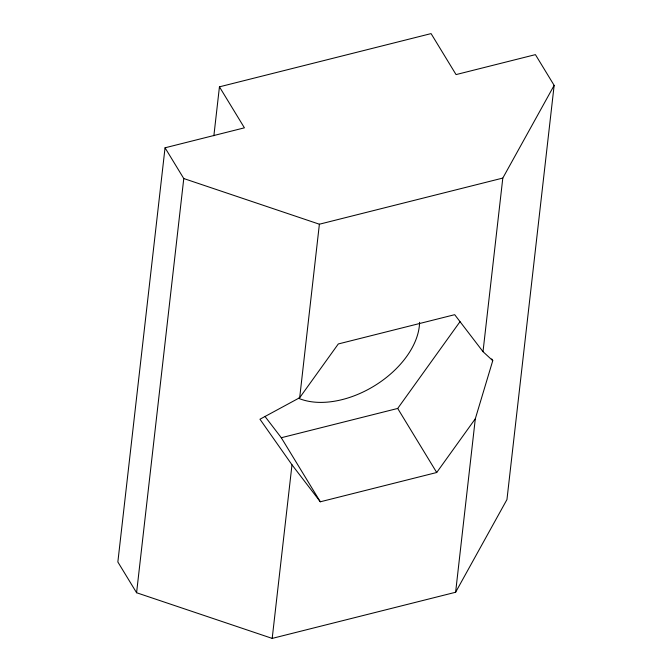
<?xml version="1.0" encoding="UTF-8"?>
<svg xmlns="http://www.w3.org/2000/svg" width="672" height="672" viewBox="0 0 672 672"><rect width="100%" height="100%" fill="white"/><g stroke="black" fill="none" stroke-linecap="round" stroke-linejoin="round"><path stroke-width="1.01" d="M491.694 358.898L492.761 360.662L475.314 418.757L436.708 472.508L320.309 501.791L291.992 464.806L259.955 419.227L299.687 397.715L319.385 224.213L502.807 178.072L554.148 85.378L535.416 54.634L456.053 74.592L431.08 33.6L219.442 86.839L213.872 135.752M219.442 86.839L244.415 127.831L165.043 147.798L117.852 561.985L136.584 592.738L272.194 638.4L455.616 592.259L475.314 418.757M136.584 592.738L183.775 178.542L165.043 147.798M272.194 638.4L291.992 464.806M492.761 360.662L483.008 351.666L502.807 178.072M554.148 85.378L506.957 499.565L455.616 592.259M299.687 397.715L338.293 343.963L454.692 314.681L483.008 351.666M264.936 416.371L281.291 437.732L397.698 408.45L460.018 321.67M183.775 178.542L319.385 224.213M397.698 408.45L436.708 472.508M281.291 437.732L320.309 501.791M419.572 322.291A77.692 49.081 -31.3 0 1 375.362 385.266A77.692 49.081 -31.3 0 1 298.435 398.227"/></g></svg>
